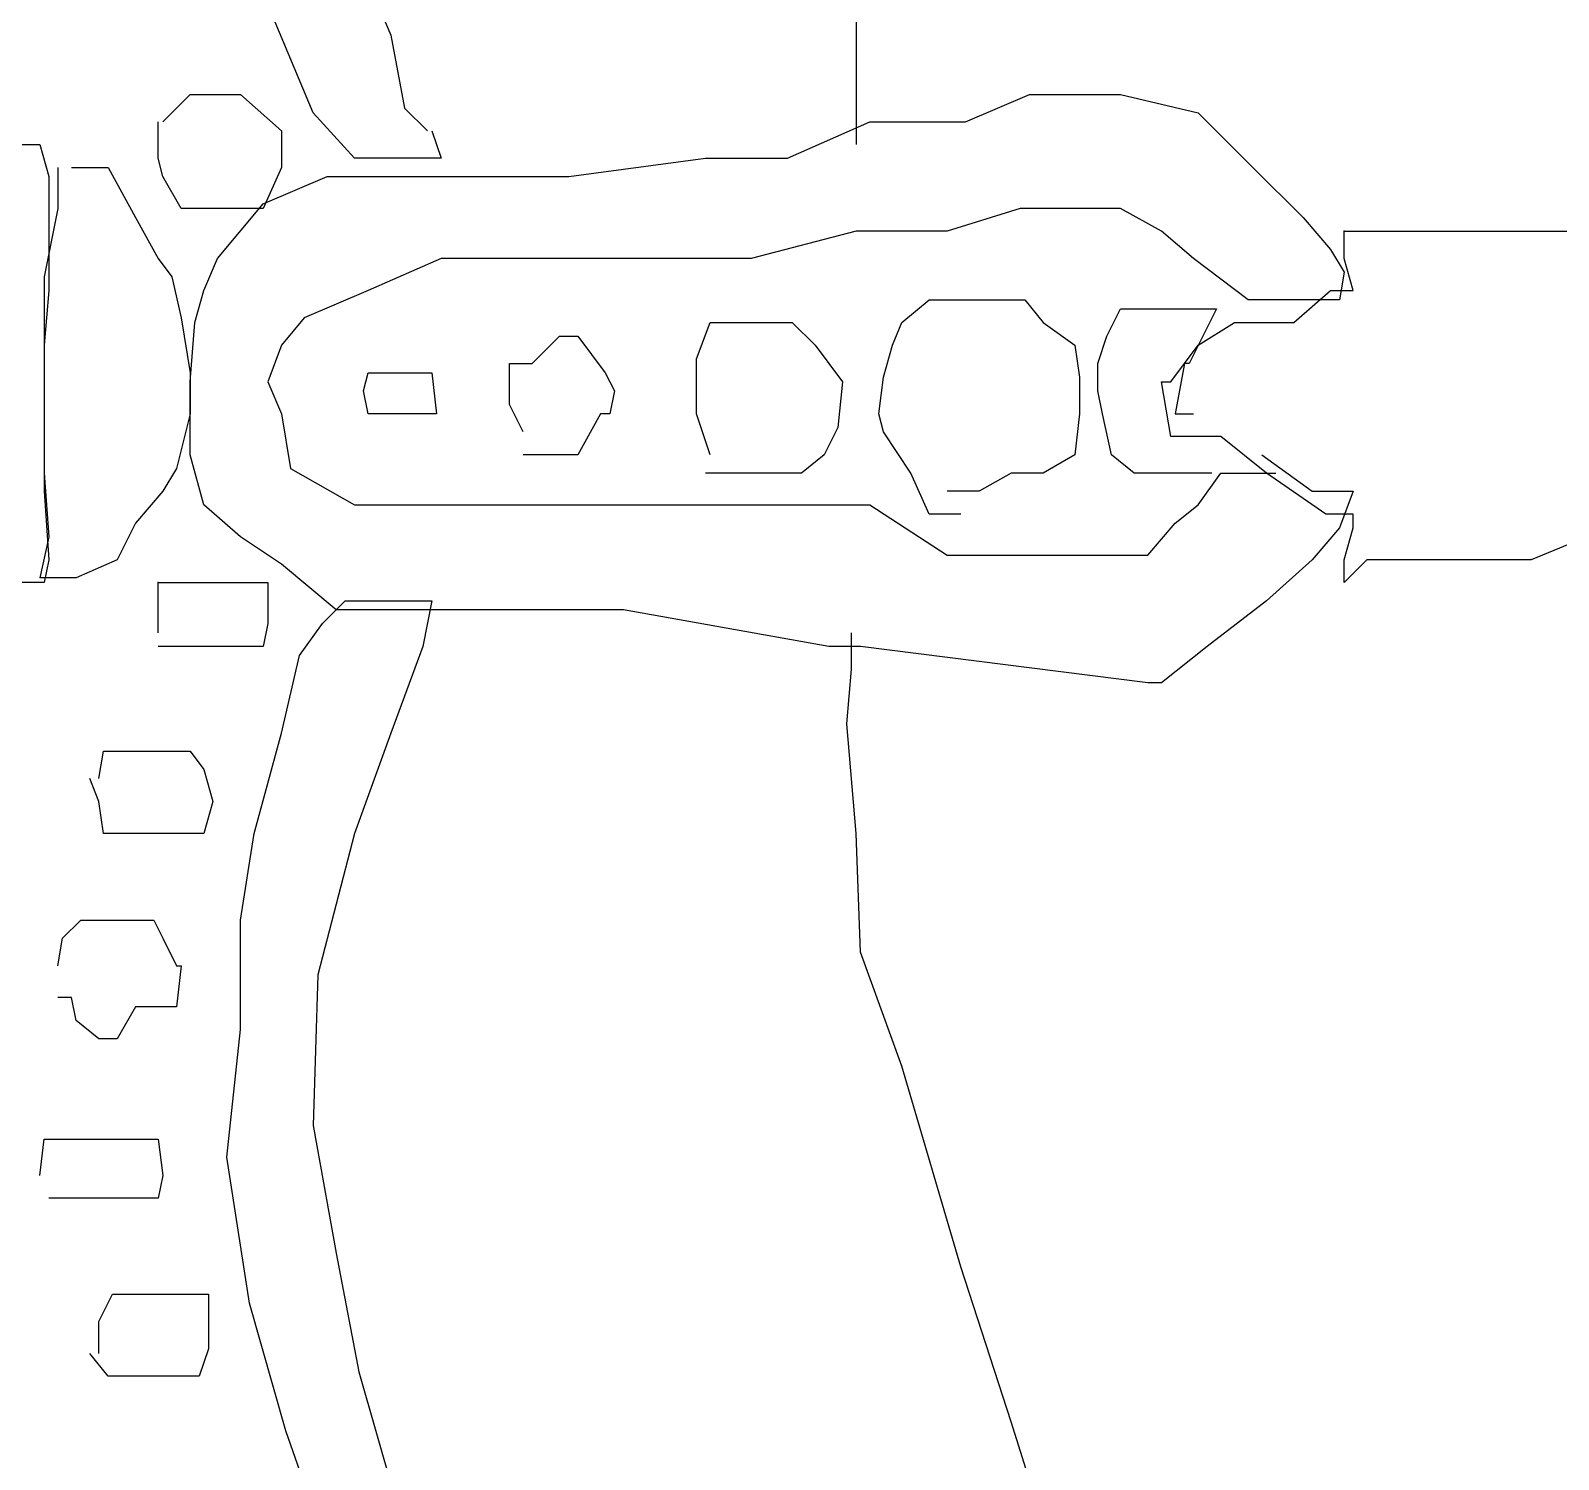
# Model space of a CAD drawing. Extents: x 730354 to 731930, y 4378581 to 4379608.
# Drawn here: x 730377.78 to 730381.13, y 4379439.838 to 4379442.97 of the extents above; entities that cross this region are included whole.
import ezdxf

# ---------------------------------------------------------------- set-up
doc = ezdxf.new("R2010")
doc.units = 0
doc.header["$MEASUREMENT"] = 0
doc.layers.get('0').update_dxf_attribs({"linetype": 'CONTINUOUS'})

msp = doc.modelspace()

# ---------------------------------------------------------------- linework, layer by layer
at = {"color": 7, "linetype": 'CONTINUOUS'}
for p, q in [((730378.4, 4379442.79), (730378.27, 4379443.1)), ((730378.4, 4379442.79), (730378.27, 4379443.1)), ((730378.51, 4379443.1), (730378.57, 4379442.96)), ((730378.51, 4379443.1), (730378.57, 4379442.96)), ((730379.59, 4379443.02), (730379.59, 4379442.87)), ((730379.59, 4379443.02), (730379.59, 4379442.87)), ((730378.57, 4379442.96), (730378.6, 4379442.8)), ((730378.57, 4379442.96), (730378.6, 4379442.8)), ((730379.59, 4379442.87), (730379.59, 4379442.72)), ((730379.59, 4379442.87), (730379.59, 4379442.72)), ((730378.07, 4379442.77), (730378.13, 4379442.83)), ((730378.07, 4379442.77), (730378.13, 4379442.83)), ((730378.13, 4379442.83), (730378.19, 4379442.83)), ((730378.13, 4379442.83), (730378.19, 4379442.83)), ((730378.19, 4379442.83), (730378.24, 4379442.83)), ((730378.19, 4379442.83), (730378.24, 4379442.83)), ((730378.24, 4379442.83), (730378.33, 4379442.75)), ((730378.24, 4379442.83), (730378.33, 4379442.75)), ((730379.83, 4379442.77), (730379.97, 4379442.83)), ((730379.83, 4379442.77), (730379.97, 4379442.83)), ((730379.97, 4379442.83), (730380.11, 4379442.83)), ((730379.97, 4379442.83), (730380.11, 4379442.83)), ((730380.11, 4379442.83), (730380.17, 4379442.83)), ((730380.11, 4379442.83), (730380.17, 4379442.83)), ((730380.17, 4379442.83), (730380.34, 4379442.79)), ((730380.17, 4379442.83), (730380.34, 4379442.79)), ((730378.49, 4379442.69), (730378.4, 4379442.79)), ((730378.49, 4379442.69), (730378.4, 4379442.79)), ((730378.6, 4379442.8), (730378.65, 4379442.75)), ((730378.6, 4379442.8), (730378.65, 4379442.75)), ((730380.34, 4379442.79), (730380.46, 4379442.67)), ((730380.34, 4379442.79), (730380.46, 4379442.67)), ((730378.06, 4379442.69), (730378.06, 4379442.77)), ((730378.06, 4379442.69), (730378.06, 4379442.77)), ((730378.33, 4379442.75), (730378.33, 4379442.67)), ((730378.33, 4379442.75), (730378.33, 4379442.67)), ((730378.66, 4379442.75), (730378.68, 4379442.69)), ((730378.66, 4379442.75), (730378.68, 4379442.69)), ((730379.44, 4379442.69), (730379.62, 4379442.77)), ((730379.44, 4379442.69), (730379.62, 4379442.77)), ((730379.62, 4379442.77), (730379.83, 4379442.77)), ((730379.62, 4379442.77), (730379.83, 4379442.77)), ((730377.76, 4379442.72), (730377.8, 4379442.72)), ((730377.76, 4379442.72), (730377.8, 4379442.72)), ((730377.8, 4379442.72), (730377.82, 4379442.65)), ((730377.8, 4379442.72), (730377.82, 4379442.65)), ((730378.07, 4379442.65), (730378.06, 4379442.69)), ((730378.07, 4379442.65), (730378.06, 4379442.69)), ((730378.55, 4379442.69), (730378.49, 4379442.69)), ((730378.55, 4379442.69), (730378.49, 4379442.69)), ((730378.64, 4379442.69), (730378.55, 4379442.69)), ((730378.64, 4379442.69), (730378.55, 4379442.69)), ((730378.68, 4379442.69), (730378.64, 4379442.69)), ((730378.68, 4379442.69), (730378.64, 4379442.69)), ((730378.96, 4379442.65), (730379.26, 4379442.69)), ((730378.96, 4379442.65), (730379.26, 4379442.69)), ((730379.26, 4379442.69), (730379.44, 4379442.69)), ((730379.26, 4379442.69), (730379.44, 4379442.69)), ((730377.82, 4379442.65), (730377.82, 4379442.56)), ((730377.82, 4379442.65), (730377.82, 4379442.56)), ((730377.84, 4379442.67), (730377.84, 4379442.58)), ((730377.84, 4379442.67), (730377.84, 4379442.58)), ((730377.87, 4379442.67), (730377.95, 4379442.67)), ((730377.87, 4379442.67), (730377.95, 4379442.67)), ((730377.95, 4379442.67), (730378.01, 4379442.56)), ((730377.95, 4379442.67), (730378.01, 4379442.56)), ((730378.11, 4379442.58), (730378.07, 4379442.65)), ((730378.11, 4379442.58), (730378.07, 4379442.65)), ((730378.33, 4379442.67), (730378.29, 4379442.58)), ((730378.33, 4379442.67), (730378.29, 4379442.58)), ((730378.29, 4379442.59), (730378.43, 4379442.65)), ((730378.29, 4379442.59), (730378.43, 4379442.65)), ((730378.43, 4379442.65), (730378.6, 4379442.65)), ((730378.43, 4379442.65), (730378.6, 4379442.65)), ((730378.6, 4379442.65), (730378.78, 4379442.65)), ((730378.6, 4379442.65), (730378.78, 4379442.65)), ((730378.78, 4379442.65), (730378.96, 4379442.65)), ((730378.78, 4379442.65), (730378.96, 4379442.65)), ((730380.46, 4379442.67), (730380.57, 4379442.56)), ((730380.46, 4379442.67), (730380.57, 4379442.56)), ((730377.84, 4379442.58), (730377.81, 4379442.43)), ((730377.84, 4379442.58), (730377.81, 4379442.43)), ((730378.16, 4379442.58), (730378.11, 4379442.58)), ((730378.16, 4379442.58), (730378.11, 4379442.58)), ((730378.24, 4379442.58), (730378.16, 4379442.58)), ((730378.24, 4379442.58), (730378.16, 4379442.58)), ((730378.19, 4379442.47), (730378.29, 4379442.59)), ((730378.19, 4379442.47), (730378.29, 4379442.59)), ((730378.29, 4379442.58), (730378.24, 4379442.58)), ((730378.29, 4379442.58), (730378.24, 4379442.58)), ((730379.95, 4379442.58), (730379.79, 4379442.53)), ((730379.95, 4379442.58), (730379.79, 4379442.53)), ((730380.09, 4379442.58), (730379.95, 4379442.58)), ((730380.09, 4379442.58), (730379.95, 4379442.58)), ((730380.17, 4379442.58), (730380.09, 4379442.58)), ((730380.17, 4379442.58), (730380.09, 4379442.58)), ((730380.26, 4379442.53), (730380.17, 4379442.58)), ((730380.26, 4379442.53), (730380.17, 4379442.58)), ((730377.82, 4379442.56), (730377.82, 4379442.4)), ((730377.82, 4379442.56), (730377.82, 4379442.4)), ((730378.01, 4379442.56), (730378.06, 4379442.47)), ((730378.01, 4379442.56), (730378.06, 4379442.47)), ((730380.57, 4379442.56), (730380.63, 4379442.49)), ((730380.57, 4379442.56), (730380.63, 4379442.49)), ((730379.59, 4379442.53), (730379.36, 4379442.47)), ((730379.59, 4379442.53), (730379.36, 4379442.47)), ((730379.79, 4379442.53), (730379.59, 4379442.53)), ((730379.79, 4379442.53), (730379.59, 4379442.53)), ((730380.33, 4379442.47), (730380.26, 4379442.53)), ((730380.33, 4379442.47), (730380.26, 4379442.53)), ((730380.66, 4379442.47), (730380.66, 4379442.53)), ((730380.66, 4379442.53), (730380.74, 4379442.53)), ((730380.66, 4379442.47), (730380.66, 4379442.53)), ((730380.66, 4379442.53), (730380.74, 4379442.53)), ((730380.74, 4379442.53), (730380.85, 4379442.53)), ((730380.74, 4379442.53), (730380.85, 4379442.53)), ((730380.85, 4379442.53), (730380.95, 4379442.53)), ((730380.85, 4379442.53), (730380.95, 4379442.53)), ((730380.95, 4379442.53), (730381.16, 4379442.53)), ((730380.95, 4379442.53), (730381.16, 4379442.53)), ((730380.63, 4379442.49), (730380.66, 4379442.44)), ((730380.63, 4379442.49), (730380.66, 4379442.44)), ((730378.06, 4379442.47), (730378.09, 4379442.43)), ((730378.06, 4379442.47), (730378.09, 4379442.43)), ((730378.16, 4379442.4), (730378.19, 4379442.47)), ((730378.16, 4379442.4), (730378.19, 4379442.47)), ((730378.68, 4379442.47), (730378.52, 4379442.4)), ((730378.68, 4379442.47), (730378.52, 4379442.4)), ((730378.9, 4379442.47), (730378.68, 4379442.47)), ((730378.9, 4379442.47), (730378.68, 4379442.47)), ((730379.16, 4379442.47), (730378.9, 4379442.47)), ((730379.16, 4379442.47), (730378.9, 4379442.47)), ((730379.36, 4379442.47), (730379.16, 4379442.47)), ((730379.36, 4379442.47), (730379.16, 4379442.47)), ((730380.45, 4379442.38), (730380.33, 4379442.47)), ((730380.45, 4379442.38), (730380.33, 4379442.47)), ((730380.66, 4379442.44), (730380.65, 4379442.38)), ((730380.66, 4379442.44), (730380.65, 4379442.38)), ((730380.68, 4379442.4), (730380.66, 4379442.47)), ((730380.68, 4379442.4), (730380.66, 4379442.47)), ((730377.81, 4379442.43), (730377.81, 4379442.2)), ((730377.81, 4379442.43), (730377.81, 4379442.2)), ((730378.09, 4379442.43), (730378.11, 4379442.34)), ((730378.09, 4379442.43), (730378.11, 4379442.34)), ((730377.82, 4379442.4), (730377.81, 4379442.28)), ((730377.82, 4379442.4), (730377.81, 4379442.28)), ((730378.14, 4379442.33), (730378.16, 4379442.4)), ((730378.14, 4379442.33), (730378.16, 4379442.4)), ((730378.52, 4379442.4), (730378.38, 4379442.34)), ((730378.52, 4379442.4), (730378.38, 4379442.34)), ((730379.69, 4379442.33), (730379.75, 4379442.38)), ((730379.69, 4379442.33), (730379.75, 4379442.38)), ((730379.75, 4379442.38), (730379.83, 4379442.38)), ((730379.75, 4379442.38), (730379.83, 4379442.38)), ((730379.83, 4379442.38), (730379.89, 4379442.38)), ((730379.83, 4379442.38), (730379.89, 4379442.38)), ((730379.89, 4379442.38), (730379.96, 4379442.38)), ((730379.89, 4379442.38), (730379.96, 4379442.38)), ((730379.96, 4379442.38), (730380, 4379442.33)), ((730379.96, 4379442.38), (730380, 4379442.33)), ((730380.52, 4379442.38), (730380.45, 4379442.38)), ((730380.52, 4379442.38), (730380.45, 4379442.38)), ((730380.58, 4379442.38), (730380.52, 4379442.38)), ((730380.58, 4379442.38), (730380.52, 4379442.38)), ((730380.55, 4379442.33), (730380.63, 4379442.4)), ((730380.55, 4379442.33), (730380.63, 4379442.4)), ((730380.65, 4379442.38), (730380.58, 4379442.38)), ((730380.65, 4379442.38), (730380.58, 4379442.38)), ((730380.63, 4379442.4), (730380.68, 4379442.4)), ((730380.63, 4379442.4), (730380.68, 4379442.4)), ((730378.11, 4379442.34), (730378.13, 4379442.22)), ((730378.11, 4379442.34), (730378.13, 4379442.22)), ((730378.38, 4379442.34), (730378.33, 4379442.28)), ((730378.38, 4379442.34), (730378.33, 4379442.28)), ((730380.14, 4379442.3), (730380.17, 4379442.36)), ((730380.14, 4379442.3), (730380.17, 4379442.36)), ((730380.17, 4379442.36), (730380.2, 4379442.36)), ((730380.17, 4379442.36), (730380.2, 4379442.36)), ((730380.2, 4379442.36), (730380.26, 4379442.36)), ((730380.2, 4379442.36), (730380.26, 4379442.36)), ((730380.26, 4379442.36), (730380.32, 4379442.36)), ((730380.26, 4379442.36), (730380.32, 4379442.36)), ((730380.32, 4379442.36), (730380.37, 4379442.36)), ((730380.32, 4379442.36), (730380.37, 4379442.36)), ((730380.38, 4379442.36), (730380.35, 4379442.3)), ((730380.38, 4379442.36), (730380.35, 4379442.3)), ((730380.37, 4379442.36), (730380.38, 4379442.36)), ((730380.37, 4379442.36), (730380.38, 4379442.36)), ((730378.13, 4379442.2), (730378.14, 4379442.33)), ((730378.13, 4379442.2), (730378.14, 4379442.33)), ((730379.24, 4379442.25), (730379.27, 4379442.33)), ((730379.24, 4379442.25), (730379.27, 4379442.33)), ((730379.27, 4379442.33), (730379.32, 4379442.33)), ((730379.27, 4379442.33), (730379.32, 4379442.33)), ((730379.32, 4379442.33), (730379.39, 4379442.33)), ((730379.32, 4379442.33), (730379.39, 4379442.33)), ((730379.39, 4379442.33), (730379.45, 4379442.33)), ((730379.39, 4379442.33), (730379.45, 4379442.33)), ((730379.45, 4379442.33), (730379.5, 4379442.28)), ((730379.45, 4379442.33), (730379.5, 4379442.28)), ((730379.67, 4379442.28), (730379.69, 4379442.33)), ((730379.67, 4379442.28), (730379.69, 4379442.33)), ((730380, 4379442.33), (730380.07, 4379442.28)), ((730380, 4379442.33), (730380.07, 4379442.28)), ((730380.34, 4379442.28), (730380.42, 4379442.33)), ((730380.34, 4379442.28), (730380.42, 4379442.33)), ((730380.42, 4379442.33), (730380.48, 4379442.33)), ((730380.42, 4379442.33), (730380.48, 4379442.33)), ((730380.48, 4379442.33), (730380.55, 4379442.33)), ((730380.48, 4379442.33), (730380.55, 4379442.33)), ((730377.81, 4379442.28), (730377.81, 4379442)), ((730377.81, 4379442.28), (730377.81, 4379442)), ((730378.33, 4379442.28), (730378.3, 4379442.2)), ((730378.33, 4379442.28), (730378.3, 4379442.2)), ((730378.88, 4379442.24), (730378.94, 4379442.3)), ((730378.88, 4379442.24), (730378.94, 4379442.3)), ((730378.94, 4379442.3), (730378.98, 4379442.3)), ((730378.94, 4379442.3), (730378.98, 4379442.3)), ((730378.98, 4379442.3), (730379.04, 4379442.22)), ((730378.98, 4379442.3), (730379.04, 4379442.22)), ((730379.5, 4379442.28), (730379.56, 4379442.2)), ((730379.5, 4379442.28), (730379.56, 4379442.2)), ((730379.65, 4379442.21), (730379.67, 4379442.28)), ((730379.65, 4379442.21), (730379.67, 4379442.28)), ((730380.07, 4379442.28), (730380.08, 4379442.21)), ((730380.07, 4379442.28), (730380.08, 4379442.21)), ((730380.12, 4379442.24), (730380.14, 4379442.3)), ((730380.12, 4379442.24), (730380.14, 4379442.3)), ((730380.28, 4379442.2), (730380.34, 4379442.28)), ((730380.28, 4379442.2), (730380.34, 4379442.28)), ((730380.35, 4379442.3), (730380.32, 4379442.24)), ((730380.35, 4379442.3), (730380.32, 4379442.24)), ((730378.83, 4379442.15), (730378.83, 4379442.24)), ((730378.83, 4379442.24), (730378.88, 4379442.24)), ((730378.83, 4379442.15), (730378.83, 4379442.24)), ((730378.83, 4379442.24), (730378.88, 4379442.24)), ((730379.24, 4379442.2), (730379.24, 4379442.25)), ((730379.24, 4379442.2), (730379.24, 4379442.25)), ((730380.12, 4379442.18), (730380.12, 4379442.24)), ((730380.12, 4379442.18), (730380.12, 4379442.24)), ((730380.31, 4379442.24), (730380.29, 4379442.13)), ((730380.31, 4379442.24), (730380.29, 4379442.13)), ((730380.32, 4379442.24), (730380.31, 4379442.24)), ((730380.32, 4379442.24), (730380.31, 4379442.24)), ((730378.13, 4379442.22), (730378.13, 4379442.13)), ((730378.13, 4379442.22), (730378.13, 4379442.13)), ((730378.51, 4379442.18), (730378.52, 4379442.22)), ((730378.51, 4379442.18), (730378.52, 4379442.22)), ((730378.52, 4379442.22), (730378.58, 4379442.22)), ((730378.52, 4379442.22), (730378.58, 4379442.22)), ((730378.58, 4379442.22), (730378.63, 4379442.22)), ((730378.58, 4379442.22), (730378.63, 4379442.22)), ((730378.63, 4379442.22), (730378.66, 4379442.22)), ((730378.63, 4379442.22), (730378.66, 4379442.22)), ((730378.66, 4379442.22), (730378.67, 4379442.13)), ((730378.66, 4379442.22), (730378.67, 4379442.13)), ((730379.04, 4379442.22), (730379.06, 4379442.18)), ((730379.04, 4379442.22), (730379.06, 4379442.18)), ((730379.64, 4379442.13), (730379.65, 4379442.21)), ((730379.64, 4379442.13), (730379.65, 4379442.21)), ((730380.08, 4379442.21), (730380.08, 4379442.13)), ((730380.08, 4379442.21), (730380.08, 4379442.13)), ((730377.81, 4379442.2), (730377.81, 4379441.96)), ((730377.81, 4379442.2), (730377.81, 4379441.96)), ((730378.13, 4379442.04), (730378.13, 4379442.2)), ((730378.13, 4379442.04), (730378.13, 4379442.2)), ((730378.3, 4379442.2), (730378.33, 4379442.13)), ((730378.3, 4379442.2), (730378.33, 4379442.13)), ((730378.52, 4379442.13), (730378.51, 4379442.18)), ((730378.52, 4379442.13), (730378.51, 4379442.18)), ((730379.06, 4379442.18), (730379.05, 4379442.13)), ((730379.06, 4379442.18), (730379.05, 4379442.13)), ((730379.24, 4379442.13), (730379.24, 4379442.2)), ((730379.24, 4379442.13), (730379.24, 4379442.2)), ((730379.56, 4379442.2), (730379.55, 4379442.1)), ((730379.56, 4379442.2), (730379.55, 4379442.1)), ((730380.13, 4379442.13), (730380.12, 4379442.18)), ((730380.13, 4379442.13), (730380.12, 4379442.18)), ((730380.28, 4379442.08), (730380.26, 4379442.2)), ((730380.26, 4379442.2), (730380.28, 4379442.2)), ((730380.28, 4379442.08), (730380.26, 4379442.2)), ((730380.26, 4379442.2), (730380.28, 4379442.2)), ((730378.86, 4379442.09), (730378.83, 4379442.15)), ((730378.86, 4379442.09), (730378.83, 4379442.15)), ((730378.13, 4379442.13), (730378.1, 4379442.01)), ((730378.13, 4379442.13), (730378.1, 4379442.01)), ((730378.33, 4379442.13), (730378.35, 4379442.01)), ((730378.33, 4379442.13), (730378.35, 4379442.01)), ((730378.54, 4379442.13), (730378.52, 4379442.13)), ((730378.54, 4379442.13), (730378.52, 4379442.13)), ((730378.58, 4379442.13), (730378.54, 4379442.13)), ((730378.58, 4379442.13), (730378.54, 4379442.13)), ((730378.6, 4379442.13), (730378.58, 4379442.13)), ((730378.6, 4379442.13), (730378.58, 4379442.13)), ((730378.65, 4379442.13), (730378.6, 4379442.13)), ((730378.65, 4379442.13), (730378.6, 4379442.13)), ((730378.67, 4379442.13), (730378.65, 4379442.13)), ((730378.67, 4379442.13), (730378.65, 4379442.13)), ((730379.03, 4379442.13), (730378.98, 4379442.04)), ((730379.03, 4379442.13), (730378.98, 4379442.04)), ((730379.05, 4379442.13), (730379.03, 4379442.13)), ((730379.05, 4379442.13), (730379.03, 4379442.13)), ((730379.27, 4379442.04), (730379.24, 4379442.13)), ((730379.27, 4379442.04), (730379.24, 4379442.13)), ((730379.65, 4379442.09), (730379.64, 4379442.13)), ((730379.65, 4379442.09), (730379.64, 4379442.13)), ((730380.08, 4379442.13), (730380.07, 4379442.04)), ((730380.08, 4379442.13), (730380.07, 4379442.04)), ((730380.15, 4379442.04), (730380.13, 4379442.13)), ((730380.15, 4379442.04), (730380.13, 4379442.13)), ((730380.29, 4379442.13), (730380.33, 4379442.13)), ((730380.29, 4379442.13), (730380.33, 4379442.13)), ((730379.55, 4379442.1), (730379.52, 4379442.04)), ((730379.55, 4379442.1), (730379.52, 4379442.04)), ((730379.71, 4379442), (730379.65, 4379442.09)), ((730379.71, 4379442), (730379.65, 4379442.09)), ((730380.32, 4379442.08), (730380.28, 4379442.08)), ((730380.32, 4379442.08), (730380.28, 4379442.08)), ((730380.39, 4379442.08), (730380.32, 4379442.08)), ((730380.39, 4379442.08), (730380.32, 4379442.08)), ((730380.49, 4379442), (730380.39, 4379442.08)), ((730380.49, 4379442), (730380.39, 4379442.08)), ((730378.16, 4379441.93), (730378.13, 4379442.04)), ((730378.16, 4379441.93), (730378.13, 4379442.04)), ((730378.88, 4379442.04), (730378.86, 4379442.04)), ((730378.88, 4379442.04), (730378.86, 4379442.04)), ((730378.92, 4379442.04), (730378.88, 4379442.04)), ((730378.92, 4379442.04), (730378.88, 4379442.04)), ((730378.98, 4379442.04), (730378.92, 4379442.04)), ((730378.98, 4379442.04), (730378.92, 4379442.04)), ((730379.52, 4379442.04), (730379.47, 4379442)), ((730379.52, 4379442.04), (730379.47, 4379442)), ((730380.07, 4379442.04), (730380, 4379442)), ((730380.07, 4379442.04), (730380, 4379442)), ((730380.2, 4379442), (730380.15, 4379442.04)), ((730380.2, 4379442), (730380.15, 4379442.04)), ((730380.48, 4379442.04), (730380.59, 4379441.96)), ((730380.48, 4379442.04), (730380.59, 4379441.96)), ((730378.1, 4379442.01), (730378.07, 4379441.96)), ((730378.1, 4379442.01), (730378.07, 4379441.96)), ((730378.35, 4379442.01), (730378.49, 4379441.93)), ((730378.35, 4379442.01), (730378.49, 4379441.93)), ((730377.81, 4379442), (730377.82, 4379441.86)), ((730377.81, 4379442), (730377.82, 4379441.86)), ((730379.32, 4379442), (730379.26, 4379442)), ((730379.32, 4379442), (730379.26, 4379442)), ((730379.35, 4379442), (730379.32, 4379442)), ((730379.35, 4379442), (730379.32, 4379442)), ((730379.39, 4379442), (730379.35, 4379442)), ((730379.39, 4379442), (730379.35, 4379442)), ((730379.47, 4379442), (730379.39, 4379442)), ((730379.47, 4379442), (730379.39, 4379442)), ((730379.75, 4379441.91), (730379.71, 4379442)), ((730379.75, 4379441.91), (730379.71, 4379442)), ((730379.93, 4379442), (730379.86, 4379441.96)), ((730379.93, 4379442), (730379.86, 4379441.96)), ((730380, 4379442), (730379.93, 4379442)), ((730380, 4379442), (730379.93, 4379442)), ((730380.25, 4379442), (730380.2, 4379442)), ((730380.25, 4379442), (730380.2, 4379442)), ((730380.33, 4379442), (730380.25, 4379442)), ((730380.33, 4379442), (730380.25, 4379442)), ((730380.37, 4379442), (730380.33, 4379442)), ((730380.37, 4379442), (730380.33, 4379442)), ((730380.34, 4379441.93), (730380.39, 4379442)), ((730380.34, 4379441.93), (730380.39, 4379442)), ((730380.39, 4379442), (730380.46, 4379442)), ((730380.39, 4379442), (730380.46, 4379442)), ((730380.46, 4379442), (730380.51, 4379442)), ((730380.46, 4379442), (730380.51, 4379442)), ((730380.62, 4379441.91), (730380.49, 4379442)), ((730380.62, 4379441.91), (730380.49, 4379442)), ((730377.81, 4379441.96), (730377.82, 4379441.81)), ((730377.81, 4379441.96), (730377.82, 4379441.81)), ((730378.07, 4379441.96), (730378.01, 4379441.89)), ((730378.07, 4379441.96), (730378.01, 4379441.89)), ((730379.86, 4379441.96), (730379.79, 4379441.96)), ((730379.86, 4379441.96), (730379.79, 4379441.96)), ((730380.59, 4379441.96), (730380.68, 4379441.96)), ((730380.59, 4379441.96), (730380.68, 4379441.96)), ((730380.68, 4379441.96), (730380.65, 4379441.88)), ((730380.68, 4379441.96), (730380.65, 4379441.88)), ((730378.24, 4379441.86), (730378.16, 4379441.93)), ((730378.24, 4379441.86), (730378.16, 4379441.93)), ((730378.49, 4379441.93), (730378.68, 4379441.93)), ((730378.49, 4379441.93), (730378.68, 4379441.93)), ((730378.68, 4379441.93), (730378.9, 4379441.93)), ((730378.68, 4379441.93), (730378.9, 4379441.93)), ((730378.9, 4379441.93), (730379.08, 4379441.93)), ((730378.9, 4379441.93), (730379.08, 4379441.93)), ((730379.08, 4379441.93), (730379.29, 4379441.93)), ((730379.08, 4379441.93), (730379.29, 4379441.93)), ((730379.29, 4379441.93), (730379.45, 4379441.93)), ((730379.29, 4379441.93), (730379.45, 4379441.93)), ((730379.45, 4379441.93), (730379.62, 4379441.93)), ((730379.45, 4379441.93), (730379.62, 4379441.93)), ((730379.62, 4379441.93), (730379.79, 4379441.82)), ((730379.62, 4379441.93), (730379.79, 4379441.82)), ((730379.82, 4379441.91), (730379.75, 4379441.91)), ((730379.82, 4379441.91), (730379.75, 4379441.91)), ((730380.29, 4379441.89), (730380.34, 4379441.93)), ((730380.29, 4379441.89), (730380.34, 4379441.93)), ((730380.68, 4379441.91), (730380.62, 4379441.91)), ((730380.68, 4379441.91), (730380.62, 4379441.91)), ((730380.68, 4379441.88), (730380.68, 4379441.91)), ((730380.68, 4379441.88), (730380.68, 4379441.91)), ((730378.01, 4379441.89), (730377.97, 4379441.81)), ((730378.01, 4379441.89), (730377.97, 4379441.81)), ((730380.23, 4379441.82), (730380.29, 4379441.89)), ((730380.23, 4379441.82), (730380.29, 4379441.89)), ((730380.65, 4379441.88), (730380.59, 4379441.81)), ((730380.65, 4379441.88), (730380.59, 4379441.81)), ((730380.66, 4379441.81), (730380.68, 4379441.88)), ((730380.66, 4379441.81), (730380.68, 4379441.88)), ((730381.24, 4379441.88), (730381.07, 4379441.81)), ((730381.24, 4379441.88), (730381.07, 4379441.81)), ((730377.82, 4379441.86), (730377.8, 4379441.77)), ((730377.82, 4379441.86), (730377.8, 4379441.77)), ((730378.33, 4379441.8), (730378.24, 4379441.86)), ((730378.33, 4379441.8), (730378.24, 4379441.86)), ((730377.82, 4379441.81), (730377.81, 4379441.76)), ((730377.82, 4379441.81), (730377.81, 4379441.76)), ((730377.97, 4379441.81), (730377.88, 4379441.77)), ((730377.97, 4379441.81), (730377.88, 4379441.77)), ((730379.79, 4379441.82), (730379.93, 4379441.82)), ((730379.79, 4379441.82), (730379.93, 4379441.82)), ((730379.93, 4379441.82), (730380.02, 4379441.82)), ((730379.93, 4379441.82), (730380.02, 4379441.82)), ((730380.02, 4379441.82), (730380.11, 4379441.82)), ((730380.02, 4379441.82), (730380.11, 4379441.82)), ((730380.11, 4379441.82), (730380.15, 4379441.82)), ((730380.11, 4379441.82), (730380.15, 4379441.82)), ((730380.15, 4379441.82), (730380.23, 4379441.82)), ((730380.15, 4379441.82), (730380.23, 4379441.82)), ((730380.59, 4379441.81), (730380.49, 4379441.72)), ((730380.59, 4379441.81), (730380.49, 4379441.72)), ((730380.71, 4379441.81), (730380.66, 4379441.76)), ((730380.66, 4379441.76), (730380.66, 4379441.81)), ((730380.71, 4379441.81), (730380.66, 4379441.76)), ((730380.66, 4379441.76), (730380.66, 4379441.81)), ((730380.82, 4379441.81), (730380.71, 4379441.81)), ((730380.82, 4379441.81), (730380.71, 4379441.81)), ((730380.93, 4379441.81), (730380.82, 4379441.81)), ((730380.93, 4379441.81), (730380.82, 4379441.81)), ((730381.07, 4379441.81), (730380.93, 4379441.81)), ((730381.07, 4379441.81), (730380.93, 4379441.81)), ((730377.82, 4379441.77), (730377.8, 4379441.77)), ((730377.82, 4379441.77), (730377.8, 4379441.77)), ((730377.88, 4379441.77), (730377.82, 4379441.77)), ((730377.88, 4379441.77), (730377.82, 4379441.77)), ((730378.45, 4379441.7), (730378.33, 4379441.8)), ((730378.45, 4379441.7), (730378.33, 4379441.8)), ((730377.8, 4379441.76), (730377.74, 4379441.76)), ((730377.8, 4379441.76), (730377.74, 4379441.76)), ((730377.81, 4379441.76), (730377.8, 4379441.76)), ((730377.81, 4379441.76), (730377.8, 4379441.76)), ((730378.06, 4379441.65), (730378.06, 4379441.76)), ((730378.06, 4379441.76), (730378.11, 4379441.76)), ((730378.06, 4379441.65), (730378.06, 4379441.76)), ((730378.06, 4379441.76), (730378.11, 4379441.76)), ((730378.11, 4379441.76), (730378.17, 4379441.76)), ((730378.11, 4379441.76), (730378.17, 4379441.76)), ((730378.17, 4379441.76), (730378.24, 4379441.76)), ((730378.17, 4379441.76), (730378.24, 4379441.76)), ((730378.24, 4379441.76), (730378.29, 4379441.76)), ((730378.24, 4379441.76), (730378.29, 4379441.76)), ((730378.29, 4379441.76), (730378.3, 4379441.76)), ((730378.29, 4379441.76), (730378.3, 4379441.76)), ((730378.3, 4379441.76), (730378.3, 4379441.67)), ((730378.3, 4379441.76), (730378.3, 4379441.67)), ((730378.42, 4379441.67), (730378.47, 4379441.72)), ((730378.42, 4379441.67), (730378.47, 4379441.72)), ((730378.47, 4379441.72), (730378.55, 4379441.72)), ((730378.47, 4379441.72), (730378.55, 4379441.72)), ((730378.55, 4379441.72), (730378.6, 4379441.72)), ((730378.55, 4379441.72), (730378.6, 4379441.72)), ((730378.6, 4379441.72), (730378.66, 4379441.72)), ((730378.6, 4379441.72), (730378.66, 4379441.72)), ((730378.66, 4379441.72), (730378.64, 4379441.62)), ((730378.66, 4379441.72), (730378.64, 4379441.62)), ((730380.49, 4379441.72), (730380.36, 4379441.62)), ((730380.49, 4379441.72), (730380.36, 4379441.62)), ((730378.3, 4379441.67), (730378.29, 4379441.62)), ((730378.3, 4379441.67), (730378.29, 4379441.62)), ((730378.37, 4379441.6), (730378.42, 4379441.67)), ((730378.37, 4379441.6), (730378.42, 4379441.67)), ((730378.58, 4379441.7), (730378.45, 4379441.7)), ((730378.58, 4379441.7), (730378.45, 4379441.7)), ((730378.7, 4379441.7), (730378.58, 4379441.7)), ((730378.7, 4379441.7), (730378.58, 4379441.7)), ((730378.83, 4379441.7), (730378.7, 4379441.7)), ((730378.83, 4379441.7), (730378.7, 4379441.7)), ((730379.08, 4379441.7), (730378.83, 4379441.7)), ((730379.08, 4379441.7), (730378.83, 4379441.7)), ((730379.53, 4379441.62), (730379.08, 4379441.7)), ((730379.53, 4379441.62), (730379.08, 4379441.7)), ((730379.58, 4379441.57), (730379.58, 4379441.65)), ((730379.58, 4379441.57), (730379.58, 4379441.65)), ((730378.1, 4379441.62), (730378.06, 4379441.62)), ((730378.1, 4379441.62), (730378.06, 4379441.62)), ((730378.16, 4379441.62), (730378.1, 4379441.62)), ((730378.16, 4379441.62), (730378.1, 4379441.62)), ((730378.19, 4379441.62), (730378.16, 4379441.62)), ((730378.19, 4379441.62), (730378.16, 4379441.62)), ((730378.24, 4379441.62), (730378.19, 4379441.62)), ((730378.24, 4379441.62), (730378.19, 4379441.62)), ((730378.29, 4379441.62), (730378.24, 4379441.62)), ((730378.29, 4379441.62), (730378.24, 4379441.62)), ((730378.33, 4379441.43), (730378.37, 4379441.6)), ((730378.33, 4379441.43), (730378.37, 4379441.6)), ((730378.64, 4379441.62), (730378.57, 4379441.43)), ((730378.64, 4379441.62), (730378.57, 4379441.43)), ((730379.6, 4379441.62), (730379.53, 4379441.62)), ((730379.6, 4379441.62), (730379.53, 4379441.62)), ((730380.23, 4379441.54), (730379.6, 4379441.62)), ((730380.23, 4379441.54), (730379.6, 4379441.62)), ((730380.36, 4379441.62), (730380.26, 4379441.54)), ((730380.36, 4379441.62), (730380.26, 4379441.54)), ((730379.57, 4379441.45), (730379.58, 4379441.57)), ((730379.57, 4379441.45), (730379.58, 4379441.57)), ((730380.26, 4379441.54), (730380.23, 4379441.54)), ((730380.26, 4379441.54), (730380.23, 4379441.54)), ((730379.59, 4379441.21), (730379.57, 4379441.45)), ((730379.59, 4379441.21), (730379.57, 4379441.45)), ((730378.27, 4379441.21), (730378.33, 4379441.43)), ((730378.27, 4379441.21), (730378.33, 4379441.43)), ((730378.57, 4379441.43), (730378.49, 4379441.21)), ((730378.57, 4379441.43), (730378.49, 4379441.21)), ((730377.93, 4379441.33), (730377.94, 4379441.39)), ((730377.93, 4379441.33), (730377.94, 4379441.39)), ((730377.94, 4379441.39), (730378, 4379441.39)), ((730377.94, 4379441.39), (730378, 4379441.39)), ((730378, 4379441.39), (730378.06, 4379441.39)), ((730378, 4379441.39), (730378.06, 4379441.39)), ((730378.06, 4379441.39), (730378.13, 4379441.39)), ((730378.06, 4379441.39), (730378.13, 4379441.39)), ((730378.13, 4379441.39), (730378.16, 4379441.35)), ((730378.13, 4379441.39), (730378.16, 4379441.35)), ((730378.16, 4379441.35), (730378.18, 4379441.28)), ((730378.16, 4379441.35), (730378.18, 4379441.28)), ((730377.93, 4379441.28), (730377.91, 4379441.33)), ((730377.93, 4379441.28), (730377.91, 4379441.33)), ((730377.94, 4379441.21), (730377.93, 4379441.28)), ((730377.94, 4379441.21), (730377.93, 4379441.28)), ((730378.18, 4379441.28), (730378.16, 4379441.21)), ((730378.18, 4379441.28), (730378.16, 4379441.21)), ((730377.98, 4379441.21), (730377.94, 4379441.21)), ((730377.98, 4379441.21), (730377.94, 4379441.21)), ((730378.05, 4379441.21), (730377.98, 4379441.21)), ((730378.05, 4379441.21), (730377.98, 4379441.21)), ((730378.09, 4379441.21), (730378.05, 4379441.21)), ((730378.09, 4379441.21), (730378.05, 4379441.21)), ((730378.16, 4379441.21), (730378.09, 4379441.21)), ((730378.16, 4379441.21), (730378.09, 4379441.21)), ((730378.24, 4379441.02), (730378.27, 4379441.21)), ((730378.24, 4379441.02), (730378.27, 4379441.21)), ((730378.49, 4379441.21), (730378.41, 4379440.9)), ((730378.49, 4379441.21), (730378.41, 4379440.9)), ((730379.6, 4379440.95), (730379.59, 4379441.21)), ((730379.6, 4379440.95), (730379.59, 4379441.21)), ((730377.85, 4379440.98), (730377.89, 4379441.02)), ((730377.85, 4379440.98), (730377.89, 4379441.02)), ((730377.89, 4379441.02), (730377.96, 4379441.02)), ((730377.89, 4379441.02), (730377.96, 4379441.02)), ((730377.96, 4379441.02), (730378, 4379441.02)), ((730377.96, 4379441.02), (730378, 4379441.02)), ((730378, 4379441.02), (730378.05, 4379441.02)), ((730378, 4379441.02), (730378.05, 4379441.02)), ((730378.05, 4379441.02), (730378.07, 4379440.98)), ((730378.05, 4379441.02), (730378.07, 4379440.98)), ((730378.24, 4379440.78), (730378.24, 4379441.02)), ((730378.24, 4379440.78), (730378.24, 4379441.02)), ((730377.84, 4379440.92), (730377.85, 4379440.98)), ((730377.84, 4379440.92), (730377.85, 4379440.98)), ((730378.07, 4379440.98), (730378.1, 4379440.92)), ((730378.07, 4379440.98), (730378.1, 4379440.92)), ((730379.69, 4379440.7), (730379.6, 4379440.95)), ((730379.69, 4379440.7), (730379.6, 4379440.95)), ((730378.1, 4379440.92), (730378.11, 4379440.92)), ((730378.11, 4379440.92), (730378.1, 4379440.83)), ((730378.1, 4379440.92), (730378.11, 4379440.92)), ((730378.11, 4379440.92), (730378.1, 4379440.83)), ((730378.41, 4379440.9), (730378.4, 4379440.57)), ((730378.41, 4379440.9), (730378.4, 4379440.57)), ((730377.87, 4379440.85), (730377.84, 4379440.85)), ((730377.87, 4379440.85), (730377.84, 4379440.85)), ((730377.88, 4379440.8), (730377.87, 4379440.85)), ((730377.88, 4379440.8), (730377.87, 4379440.85)), ((730378.01, 4379440.83), (730377.97, 4379440.76)), ((730378.01, 4379440.83), (730377.97, 4379440.76)), ((730378.07, 4379440.83), (730378.01, 4379440.83)), ((730378.07, 4379440.83), (730378.01, 4379440.83)), ((730378.1, 4379440.83), (730378.07, 4379440.83)), ((730378.1, 4379440.83), (730378.07, 4379440.83)), ((730377.93, 4379440.76), (730377.88, 4379440.8)), ((730377.93, 4379440.76), (730377.88, 4379440.8)), ((730378.21, 4379440.5), (730378.24, 4379440.78)), ((730378.21, 4379440.5), (730378.24, 4379440.78)), ((730377.97, 4379440.76), (730377.93, 4379440.76)), ((730377.97, 4379440.76), (730377.93, 4379440.76)), ((730379.82, 4379440.26), (730379.69, 4379440.7)), ((730379.82, 4379440.26), (730379.69, 4379440.7)), ((730378.4, 4379440.57), (730378.45, 4379440.29)), ((730378.4, 4379440.57), (730378.45, 4379440.29)), ((730377.8, 4379440.46), (730377.81, 4379440.54)), ((730377.8, 4379440.46), (730377.81, 4379440.54)), ((730377.81, 4379440.54), (730377.85, 4379440.54)), ((730377.81, 4379440.54), (730377.85, 4379440.54)), ((730377.85, 4379440.54), (730377.89, 4379440.54)), ((730377.85, 4379440.54), (730377.89, 4379440.54)), ((730377.89, 4379440.54), (730377.97, 4379440.54)), ((730377.89, 4379440.54), (730377.97, 4379440.54)), ((730377.97, 4379440.54), (730378.01, 4379440.54)), ((730377.97, 4379440.54), (730378.01, 4379440.54)), ((730378.01, 4379440.54), (730378.06, 4379440.54)), ((730378.01, 4379440.54), (730378.06, 4379440.54)), ((730378.06, 4379440.54), (730378.07, 4379440.46)), ((730378.06, 4379440.54), (730378.07, 4379440.46)), ((730378.26, 4379440.18), (730378.21, 4379440.5)), ((730378.26, 4379440.18), (730378.21, 4379440.5)), ((730378.07, 4379440.46), (730378.06, 4379440.41)), ((730378.07, 4379440.46), (730378.06, 4379440.41)), ((730377.85, 4379440.41), (730377.82, 4379440.41)), ((730377.85, 4379440.41), (730377.82, 4379440.41)), ((730377.88, 4379440.41), (730377.85, 4379440.41)), ((730377.88, 4379440.41), (730377.85, 4379440.41)), ((730377.91, 4379440.41), (730377.88, 4379440.41)), ((730377.91, 4379440.41), (730377.88, 4379440.41)), ((730377.98, 4379440.41), (730377.91, 4379440.41)), ((730377.98, 4379440.41), (730377.91, 4379440.41)), ((730378.04, 4379440.41), (730377.98, 4379440.41)), ((730378.04, 4379440.41), (730377.98, 4379440.41)), ((730378.06, 4379440.41), (730378.04, 4379440.41)), ((730378.06, 4379440.41), (730378.04, 4379440.41)), ((730378.45, 4379440.29), (730378.5, 4379440.03)), ((730378.45, 4379440.29), (730378.5, 4379440.03)), ((730379.93, 4379439.92), (730379.82, 4379440.26)), ((730379.93, 4379439.92), (730379.82, 4379440.26)), ((730377.93, 4379440.14), (730377.96, 4379440.2)), ((730377.93, 4379440.14), (730377.96, 4379440.2)), ((730377.96, 4379440.2), (730378.01, 4379440.2)), ((730377.96, 4379440.2), (730378.01, 4379440.2)), ((730378.01, 4379440.2), (730378.09, 4379440.2)), ((730378.01, 4379440.2), (730378.09, 4379440.2)), ((730378.09, 4379440.2), (730378.17, 4379440.2)), ((730378.09, 4379440.2), (730378.17, 4379440.2)), ((730378.17, 4379440.2), (730378.17, 4379440.08)), ((730378.17, 4379440.2), (730378.17, 4379440.08)), ((730378.34, 4379439.9), (730378.26, 4379440.18)), ((730378.34, 4379439.9), (730378.26, 4379440.18)), ((730377.93, 4379440.07), (730377.93, 4379440.14)), ((730377.93, 4379440.07), (730377.93, 4379440.14)), ((730377.95, 4379440.02), (730377.91, 4379440.07)), ((730377.95, 4379440.02), (730377.91, 4379440.07)), ((730378.17, 4379440.08), (730378.15, 4379440.02)), ((730378.17, 4379440.08), (730378.15, 4379440.02)), ((730378.5, 4379440.03), (730378.58, 4379439.75)), ((730378.5, 4379440.03), (730378.58, 4379439.75)), ((730377.98, 4379440.02), (730377.95, 4379440.02)), ((730377.98, 4379440.02), (730377.95, 4379440.02)), ((730378.05, 4379440.02), (730377.98, 4379440.02)), ((730378.05, 4379440.02), (730377.98, 4379440.02)), ((730378.09, 4379440.02), (730378.05, 4379440.02)), ((730378.09, 4379440.02), (730378.05, 4379440.02)), ((730378.13, 4379440.02), (730378.09, 4379440.02)), ((730378.13, 4379440.02), (730378.09, 4379440.02)), ((730378.15, 4379440.02), (730378.13, 4379440.02)), ((730378.15, 4379440.02), (730378.13, 4379440.02)), ((730378.41, 4379439.7), (730378.34, 4379439.9)), ((730378.41, 4379439.7), (730378.34, 4379439.9)), ((730380.04, 4379439.57), (730379.93, 4379439.92)), ((730380.04, 4379439.57), (730379.93, 4379439.92))]:
    msp.add_line(p, q, dxfattribs=at)
for p in [(730380.66, 4379442.53), (730380.66, 4379442.53), (730378.06, 4379441.76), (730378.06, 4379441.76)]:
    msp.add_point(p, dxfattribs=at)

# ---------------------------------------------------------------- meshes
mesh = msp.add_polyface(dxfattribs=at)
corners = [(730354.5, 4378581), (730354.5, 4378581), (730354.5, 4378771.9618), (730662.5, 4378581), (730354.5, 4378946.4935), (730944, 4378581), (730354.5, 4379607.5), (730944, 4379242.0065), (730944, 4379607.5)]
mesh.append_faces([[corners[k] for k in face] for face in [(0, 1, 3, 2), (2, 3, 5, 4), (4, 5, 7, 6), (6, 7, 8, 8)]], dxfattribs={"vtx0": -1, "vtx2": -1, "color": 7})
mesh = msp.add_polyface(dxfattribs=at)
corners = [(730364.5, 4379421), (730364.5, 4379421), (730364.5, 4379595.2713), (730645.58, 4379421), (730364.5, 4379601.5), (730645.58, 4379427.2287), (730645.58, 4379601.5)]
mesh.append_faces([[corners[k] for k in face] for face in [(0, 1, 3, 2), (2, 3, 5, 4), (4, 5, 6, 6)]], dxfattribs={"vtx0": -1, "vtx2": -1, "color": 7})

doc.saveas('drawing.dxf')
